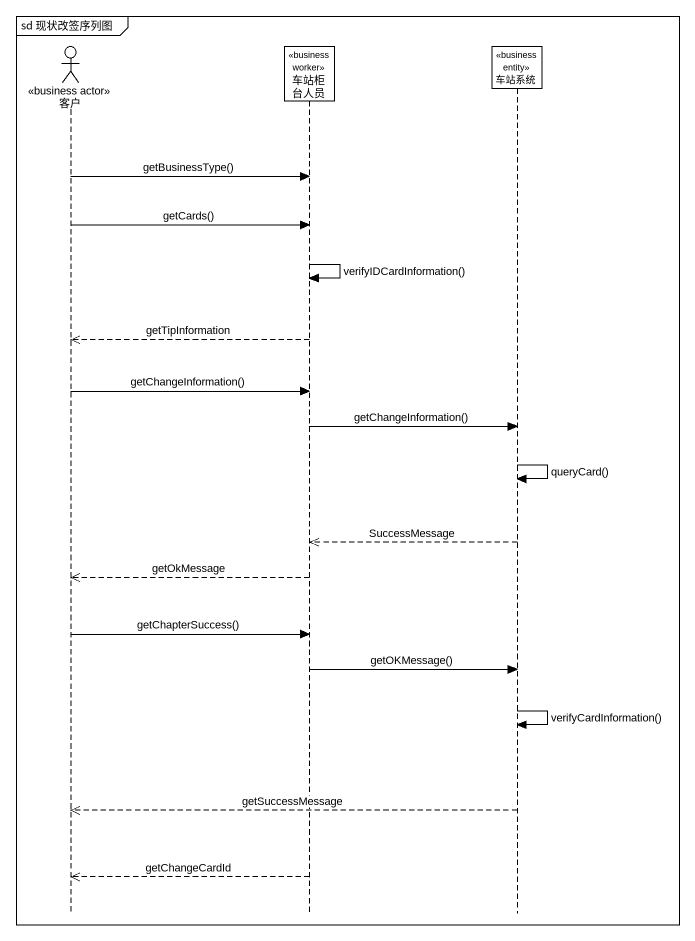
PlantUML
@startuml
mainframe sd 现状改签序列图
hide footbox
actor 客户 <<business actor>>
participant 车站柜台人员 <<business worker>>
participant 车站系统 <<business entity>>

客户 -> 车站柜台人员 : getBusinessType()
客户 -> 车站柜台人员 : getCards()
车站柜台人员 -> 车站柜台人员 : verifyIDCardInformation()
车站柜台人员 -->> 客户 : getTipInformation
客户 -> 车站柜台人员 : getChangeInformation()
车站柜台人员 -> 车站系统 : getChangeInformation()
车站系统 -> 车站系统 : queryCard()
车站系统 -->> 车站柜台人员 : SuccessMessage
车站柜台人员 -->> 客户 : getOkMessage
客户 -> 车站柜台人员 : getChapterSuccess()
车站柜台人员 -> 车站系统 : getOKMessage()
车站系统 -> 车站系统 : verifyCardInformation()
车站系统 -->> 客户 : getSuccessMessage
车站柜台人员 -->> 客户 : getChangeCardId
@enduml
